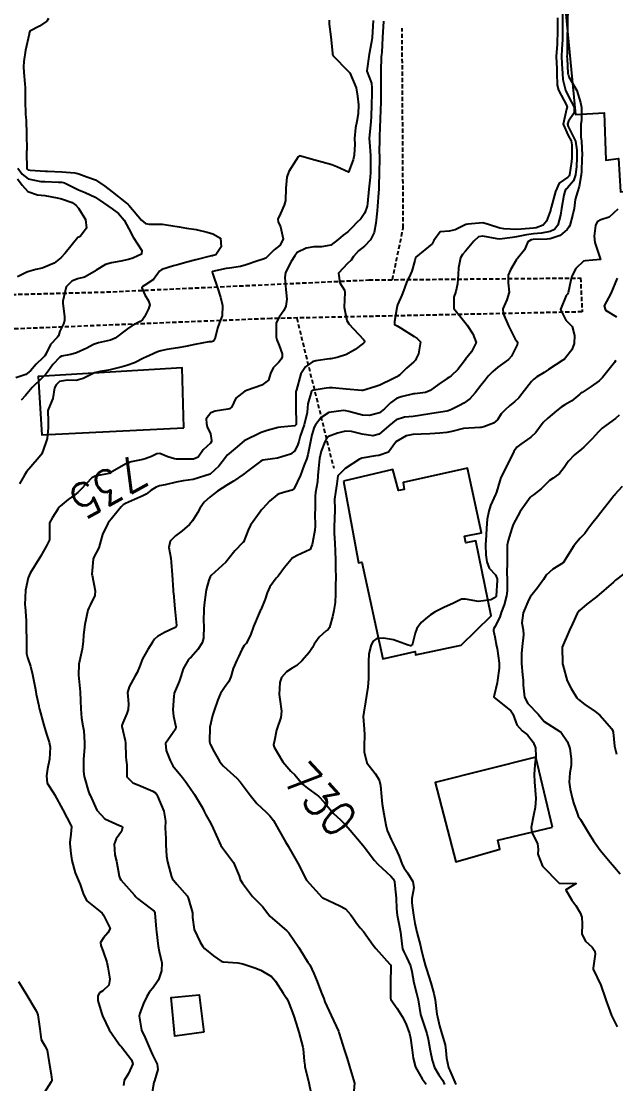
# Model space of a CAD drawing. Header units: metres. Extents: x 292545 to 299085, y 7450245 to 7463078.
# Drawn here: x 298578.1 to 298648.7, y 7450742.1 to 7450868.1 of the extents above; entities that cross this region are included whole.
import ezdxf
from ezdxf.enums import TextEntityAlignment as Align

# ---------------------------------------------------------------- set-up
doc = ezdxf.new("R2010")
doc.units = ezdxf.units.M
doc.linetypes.add('DASHED', pattern=[0.75, 0.5, -0.25])
for name, color, linetype in [('Cotas', 45, 'Continuous'), ('Curvas de Nivel 1m', 11, 'Continuous'), ('Curvas de Nivel 5m', 15, 'Continuous'), ('Edificações', 30, 'Continuous'), ('Vias Secundárias', 230, 'DASHED')]:
    doc.layers.add(name, color=color, linetype=linetype)
doc.styles.add('Style-STANDARD', font='STANDARD.shx')

msp = doc.modelspace()

# ---------------------------------------------------------------- linework, layer by layer
at = {"layer": 'Curvas de Nivel 1m', "flags": 128}
for points, elevation in [([(298642.36, 7450869.07), (298642.35, 7450867.91), (298642.34, 7450867.07), (298642.33, 7450865.91), (298642.28, 7450864.78), (298642.24, 7450863.91), (298642.27, 7450863.06), (298642.34, 7450861.91), (298642.39, 7450861.19), (298642.72, 7450859.91), (298643.08, 7450859.17), (298643.73, 7450857.89), (298643.73, 7450857.22), (298643.05, 7450856.23), (298642.93, 7450855.9), (298643.04, 7450855.61), (298643.89, 7450853.89), (298644.06, 7450852.83), (298644.05, 7450851.89), (298643.99, 7450850.88), (298643.88, 7450849.89), (298643.67, 7450849.18), (298642.95, 7450848.34), (298642.72, 7450848.13), (298642.61, 7450847.91), (298642.52, 7450847.49), (298642.25, 7450845.91), (298642.1, 7450845.1), (298641.79, 7450843.92), (298641.41, 7450843.41), (298640.89, 7450843.18), (298639.86, 7450842.97), (298638.89, 7450842.88), (298638.06, 7450842.78), (298636.88, 7450842.54), (298636.4, 7450842.46), (298634.88, 7450842.28), (298634.59, 7450842.29), (298632.88, 7450842.61), (298632.38, 7450842.52), (298631.83, 7450842.04), (298630.86, 7450840.82), (298630.48, 7450840.43), (298630.24, 7450840.06), (298630.03, 7450838.86), (298629.97, 7450838.06), (298629.9, 7450836.97), (298629.71, 7450836.06), (298629.46, 7450835.4), (298629.46, 7450834.06), (298630.76, 7450832.42), (298631.05, 7450832.05), (298631.72, 7450831.02), (298632.09, 7450830.03), (298631.57, 7450828.89), (298630.84, 7450828.05), (298630.79, 7450827.97), (298630.71, 7450827.85), (298629.95, 7450826.8), (298629.15, 7450826.07), (298628.87, 7450825.88), (298628.68, 7450825.75), (298627.68, 7450825.07), (298626.67, 7450824.31), (298626.1, 7450824.1), (298624.84, 7450823.94), (298624.66, 7450823.91), (298623.2, 7450823.59), (298622.65, 7450823.39), (298621.93, 7450822.86), (298621.24, 7450822.16), (298620.63, 7450821.69), (298619.45, 7450821.36), (298618.62, 7450821.39), (298616.99, 7450821.84), (298616.63, 7450821.93), (298616.37, 7450821.95), (298614.63, 7450821.71), (298613.73, 7450821.14), (298613.04, 7450820.26), (298612.89, 7450819.98), (298612.6, 7450819.07), (298612.44, 7450818.26), (298612.14, 7450816.69), (298612.01, 7450816.27), (298611.67, 7450815.39), (298611.29, 7450814.28), (298610.53, 7450812.72), (298610.3, 7450812.52), (298609.53, 7450812.3), (298608.75, 7450812.08), (298608.52, 7450811.96), (298607.61, 7450811.22), (298606.79, 7450810.33), (298606.66, 7450810.16), (298606.49, 7450809.93), (298605.35, 7450808.35), (298605.06, 7450807.76), (298604.5, 7450806.36), (298604.44, 7450806.29), (298603.5, 7450805.3), (298602.74, 7450804.38), (298602.6, 7450804.2), (298602.42, 7450803.99), (298600.68, 7450802.41), (298600.56, 7450802.25), (298600.39, 7450801.82), (298600.09, 7450800.7), (298600.03, 7450800.41), (298599.84, 7450798.93), (298599.82, 7450798.42), (298599.78, 7450796.97), (298599.79, 7450796.42), (298599.75, 7450794.97), (298599.59, 7450794.42), (298599.08, 7450793.63), (298598.29, 7450792.73), (298598.14, 7450792.58), (298598, 7450792.43), (298597.36, 7450791.34), (298597.06, 7450790.44), (298596.88, 7450789.81), (298596.3, 7450788.45), (298596.28, 7450788.4), (298596.23, 7450788.09), (298596.11, 7450786.45), (298596.2, 7450785.73), (298596.47, 7450784.45), (298596.44, 7450784.19), (298596.18, 7450783.78), (298595.26, 7450782.46), (298595.34, 7450781.65), (298595.8, 7450780.46), (298596.13, 7450779.85), (298597.26, 7450778.44), (298597.63, 7450777.96), (298598.1, 7450777.31), (298598.7, 7450776.42), (298599.63, 7450774.86), (298599.86, 7450774.41), (298600.06, 7450774.04), (298600.65, 7450773), (298600.93, 7450772.4), (298601.26, 7450771.62), (298601.84, 7450770.38), (298602.02, 7450770.12), (298603.33, 7450768.37), (298603.98, 7450766.79), (298604.12, 7450766.36), (298604.39, 7450765.93), (298605.59, 7450764.34), (298605.94, 7450763.99), (298606.77, 7450763.17), (298607.38, 7450762.32), (298607.63, 7450762.02), (298607.92, 7450761.77), (298609.67, 7450760.29), (298609.9, 7450760.03), (298611.07, 7450758.28), (298611.86, 7450756.99), (298612.15, 7450756.56), (298612.36, 7450756.26), (298612.86, 7450755.23), (298613.23, 7450754.25), (298613.4, 7450753.83), (298613.81, 7450752.82), (298614.02, 7450752.24), (298614.17, 7450751.87), (298614.9, 7450750.23), (298615.76, 7450748.36), (298615.82, 7450748.22), (298615.87, 7450748.1), (298616.47, 7450746.21), (298616.81, 7450745.12), (298617.1, 7450744.21), (298617.68, 7450742.2), (298617.52, 7450740.35)], 732), ([(298642.98, 7450869.68), (298642.94, 7450867.9), (298642.93, 7450867.66), (298642.92, 7450865.9), (298642.89, 7450864.15), (298642.88, 7450863.9), (298642.89, 7450863.66), (298643, 7450861.9), (298643.02, 7450861.81), (298643.11, 7450861.5), (298644.03, 7450859.89), (298644.48, 7450858.48), (298644.6, 7450857.88), (298644.61, 7450856.33), (298644.51, 7450855.89), (298644.52, 7450854.39), (298644.59, 7450853.88), (298644.67, 7450852.21), (298644.66, 7450851.88), (298644.59, 7450850.27), (298644.56, 7450849.88), (298644.32, 7450848.52), (298644.11, 7450847.89), (298643.86, 7450846.97), (298643.72, 7450845.89), (298643.58, 7450845.22), (298643.22, 7450843.9), (298643.11, 7450843.69), (298642.9, 7450843.41), (298642.09, 7450842.71), (298640.88, 7450842.3), (298640.54, 7450842.27), (298638.88, 7450842.22), (298638.64, 7450842.19), (298638.23, 7450841.96), (298637.84, 7450840.99), (298637, 7450839.97), (298636.93, 7450839.9), (298636.85, 7450839.78), (298636.17, 7450838.64), (298635.91, 7450837.98), (298635.9, 7450837.07), (298636.02, 7450835.99), (298635.73, 7450835.05), (298635.28, 7450834), (298635.33, 7450833.44), (298635.94, 7450831.99), (298636.74, 7450830.42), (298636.92, 7450830.16), (298637.02, 7450829.98), (298636.96, 7450829.74), (298636.72, 7450829.27), (298636.3, 7450828.4), (298635.94, 7450827.99), (298635.22, 7450827.47), (298634.69, 7450827.09), (298634.1, 7450826.59), (298633.55, 7450826.01), (298633.16, 7450825.54), (298632.67, 7450824.9), (298632, 7450824.03), (298631.36, 7450823.33), (298630.64, 7450822.83), (298630.15, 7450822.55), (298629.18, 7450822.06), (298628.79, 7450821.91), (298628.63, 7450821.87), (298628.39, 7450821.83), (298626.63, 7450821.54), (298625.4, 7450821.34), (298624.62, 7450821.26), (298623.59, 7450821.16), (298622.62, 7450820.84), (298621.75, 7450820.15), (298620.6, 7450819.15), (298619.85, 7450818.93), (298618.6, 7450819.15), (298617.33, 7450819.48), (298616.61, 7450819.52), (298615.66, 7450819.28), (298614.6, 7450818.85), (298614.3, 7450818.54), (298614.15, 7450818.24), (298613.71, 7450817.12), (298613.52, 7450816.25), (298613.39, 7450815.09), (298613.34, 7450814.25), (298613.27, 7450813.51), (298613.04, 7450812.25), (298613, 7450811.78), (298613, 7450810.25), (298612.99, 7450809.75), (298613, 7450808.25), (298612.97, 7450807.75), (298612.68, 7450806.26), (298612.64, 7450806.06), (298612.43, 7450805.46), (298610.89, 7450804.75), (298610.43, 7450804.54), (298610.29, 7450804.43), (298610.15, 7450804.29), (298609.37, 7450803.34), (298608.61, 7450802.31), (298608.52, 7450802.19), (298608.4, 7450802.06), (298607.64, 7450801.06), (298607.31, 7450800.32), (298607.1, 7450799.59), (298606.57, 7450798.33), (298606.49, 7450798.19), (298606.35, 7450797.94), (298605.68, 7450796.34), (298605.35, 7450795.32), (298604.82, 7450794.35), (298604.58, 7450794.08), (298604.3, 7450793.64), (298603.9, 7450792.75), (298603.73, 7450792.37), (298603.29, 7450791.35), (298602.99, 7450790.37), (298602.78, 7450789.84), (298602.24, 7450789.11), (298601.77, 7450788.39), (298601.48, 7450787.65), (298601.04, 7450786.4), (298600.82, 7450785.78), (298600.5, 7450784.41), (298600.47, 7450782.71), (298600.56, 7450782.4), (298601.04, 7450781.51), (298601.66, 7450780.39), (298601.85, 7450780.11), (298602.13, 7450779.8), (298603.71, 7450778.36), (298604.11, 7450777.93), (298605.29, 7450776.35), (298606.08, 7450775.38), (298607.21, 7450774.32), (298607.65, 7450773.91), (298608.05, 7450773.36), (298608.67, 7450772.3), (298609.51, 7450770.82), (298609.81, 7450770.29), (298610.02, 7450769.94), (298610.95, 7450768.28), (298611.97, 7450766.27), (298613.85, 7450764.24), (298613.9, 7450764.2), (298613.94, 7450764.17), (298615.26, 7450763.55), (298615.93, 7450763.24), (298616.6, 7450762.88), (298617.21, 7450762.2), (298617.5, 7450761.77), (298617.91, 7450761.17), (298618.34, 7450760.62), (298618.74, 7450760.18), (298619.88, 7450758.59), (298620.19, 7450758.17), (298621.85, 7450756.34), (298621.94, 7450756.23), (298621.97, 7450756.15), (298621.99, 7450756), (298621.93, 7450754.15), (298621.94, 7450752.28), (298621.97, 7450752.15), (298622.73, 7450751.07), (298623.32, 7450750.13), (298623.77, 7450749.27), (298624.2, 7450748.12), (298624.33, 7450747.53), (298624.53, 7450746.11), (298624.65, 7450745.18), (298624.92, 7450744.11), (298625.69, 7450742.74), (298626.17, 7450742.1)], 731), ([(298614.68, 7450868.24), (298614.69, 7450867.75), (298614.85, 7450866.23), (298615.05, 7450864.32), (298615.05, 7450864.23), (298615.06, 7450864.16), (298615.13, 7450864), (298616.89, 7450862.21), (298617.01, 7450862.11), (298617.11, 7450861.98), (298617.86, 7450860.2), (298618.05, 7450859.23), (298618.14, 7450858.2), (298618.12, 7450857.13), (298617.96, 7450856.2), (298617.8, 7450855.44), (298617.68, 7450854.2), (298617.7, 7450853.51), (298617.65, 7450852.2), (298617.53, 7450851.66), (298616.97, 7450850.21), (298615.59, 7450850.85), (298614.98, 7450851.08), (298613.84, 7450851.39), (298612.99, 7450851.61), (298611.14, 7450852.13), (298610.99, 7450852.04), (298609.88, 7450850.3), (298609.65, 7450849.62), (298609.55, 7450848.3), (298609.48, 7450846.86), (298609.35, 7450846.3), (298608.91, 7450845.31), (298608.59, 7450844.63), (298608.62, 7450844.31), (298608.89, 7450843.72), (298609.21, 7450842.3), (298608.87, 7450841.55), (298608.16, 7450841.01), (298607.49, 7450840.32), (298607.16, 7450840.02), (298606.85, 7450839.9), (298606.2, 7450839.69), (298604.84, 7450839.21), (298604.17, 7450839.04), (298602.84, 7450838.83), (298602.45, 7450838.77), (298600.83, 7450838.42), (298600.8, 7450838.4), (298600.83, 7450838.22), (298601.48, 7450836.39), (298601.8, 7450835.38), (298602.03, 7450834.39), (298601.99, 7450833.16), (298601.68, 7450832.39), (298601.42, 7450831.72), (298601.12, 7450830.4), (298600.95, 7450830.18), (298600.73, 7450830.11), (298600.41, 7450830.09), (298598.73, 7450829.78), (298597.64, 7450829.52), (298596.72, 7450829.37), (298595.42, 7450829.17), (298594.72, 7450829.02), (298594.31, 7450828.89), (298593.36, 7450828.49), (298592.91, 7450828.29), (298592.71, 7450828.19), (298591.59, 7450827.62), (298590.69, 7450827.27), (298590.11, 7450827.11), (298588.69, 7450826.79), (298588.48, 7450826.75), (298587.52, 7450826.56), (298586.85, 7450826.4), (298586.68, 7450826.34), (298585.5, 7450825.76), (298584.67, 7450825.52), (298583.62, 7450825.56), (298582.67, 7450825.38), (298582.28, 7450825.01), (298582.09, 7450824.63), (298581.89, 7450823.38), (298581.59, 7450822.63), (298581.32, 7450821.94), (298581.33, 7450820.63), (298581.34, 7450819.9), (298581.21, 7450818.63), (298581.08, 7450818.14), (298580.57, 7450816.83), (298580.52, 7450816.69), (298580.49, 7450816.64), (298580.04, 7450816.13), (298578.78, 7450814.67), (298578.54, 7450814.29), (298577.94, 7450813.27)], 736), ([(298581.4, 7450868.42), (298581.18, 7450868.09), (298580.31, 7450867.51), (298579.17, 7450866.92), (298579.08, 7450866.66), (298579.07, 7450866.57), (298578.66, 7450864.67), (298578.46, 7450863.33), (298578.43, 7450862.67), (298578.46, 7450862.03), (298578.58, 7450860.67), (298578.61, 7450860.19), (298578.62, 7450858.67), (298578.64, 7450857.07), (298578.7, 7450856.67), (298578.74, 7450856.36), (298578.78, 7450854.66), (298578.8, 7450852.86), (298578.79, 7450852.66), (298578.76, 7450852.44), (298578.83, 7450850.66), (298578.88, 7450850.57), (298578.97, 7450850.49), (298579.19, 7450850.44), (298580.97, 7450850.34), (298581.28, 7450850.33), (298582.97, 7450850.25), (298584.5, 7450850.13), (298584.97, 7450850), (298585.91, 7450849.64), (298586.96, 7450849.29), (298588.08, 7450848.56), (298588.94, 7450847.86), (298590.62, 7450846.52), (298590.8, 7450846.4), (298590.92, 7450846.29), (298592.41, 7450844.5), (298592.9, 7450844.1), (298593.34, 7450844.05), (298594.9, 7450844.02), (298595.39, 7450843.97), (298596.89, 7450843.72), (298597.76, 7450843.58), (298598.89, 7450843.41), (298600.19, 7450843.11), (298600.88, 7450842.9), (298601.79, 7450842.39), (298601.88, 7450841.37), (298601.24, 7450840.4), (298600.93, 7450840.32), (298600.85, 7450840.3), (298600.72, 7450840.27), (298598.85, 7450839.81), (298597.77, 7450839.52), (298596.84, 7450839.26), (298596.2, 7450839.09), (298594.83, 7450838.67), (298594.56, 7450838.47), (298593.82, 7450837.48), (298592.81, 7450836.8), (298592.61, 7450836.7), (298592.47, 7450836.5), (298592.79, 7450835.68), (298593.25, 7450834.95), (298593.39, 7450834.49), (298593.26, 7450834.01), (298592.76, 7450833.07), (298592.55, 7450832.71), (298592.26, 7450832.5), (298591.27, 7450832), (298590.74, 7450831.64), (298589.3, 7450830.54), (298588.73, 7450830.3), (298587.31, 7450829.98), (298586.73, 7450829.78), (298585.93, 7450829.36), (298584.71, 7450828.8), (298584.04, 7450828.6), (298582.92, 7450828.4), (298582.71, 7450828.28), (298581.91, 7450827.41), (298581.35, 7450826.63), (298581.06, 7450826.25), (298580.68, 7450825.88), (298579.43, 7450824.66), (298578.65, 7450823.74), (298578.15, 7450823.18)], 737), ([(298621.12, 7450868.1), (298621, 7450866.16), (298620.9, 7450864.4), (298620.87, 7450864.16), (298620.83, 7450863.87), (298620.81, 7450862.16), (298620.82, 7450861.87), (298620.82, 7450860.16), (298620.8, 7450858.43), (298620.79, 7450858.16), (298620.78, 7450857.89), (298620.71, 7450856.16), (298620.69, 7450855.82), (298620.63, 7450854.17), (298620.62, 7450852.54), (298620.64, 7450852.17), (298620.64, 7450851.82), (298620.6, 7450850.17), (298620.57, 7450848.54), (298620.55, 7450848.17), (298620.51, 7450847.74), (298620.41, 7450846.17), (298620.36, 7450845.61), (298620.21, 7450844.17), (298620.01, 7450843.05), (298619.58, 7450842.18), (298618.87, 7450841.45), (298618.16, 7450840.89), (298617.57, 7450840.2), (298617.28, 7450839.77), (298616.84, 7450839.39), (298615.76, 7450838.23), (298615.94, 7450837.1), (298616.48, 7450836.21), (298616.52, 7450835.94), (298616.44, 7450834.22), (298616.76, 7450832.63), (298617.02, 7450832.21), (298618.73, 7450830.36), (298618.88, 7450830.19), (298618.86, 7450830.06), (298618.73, 7450829.93), (298617.75, 7450829.17), (298616.72, 7450828.59), (298615.61, 7450828.23), (298614.86, 7450828.09), (298614.71, 7450828.07), (298613.11, 7450827.85), (298612.7, 7450827.72), (298611.86, 7450827.11), (298611.32, 7450826.28), (298610.8, 7450824.42), (298610.75, 7450824.29), (298610.72, 7450824.23), (298610.71, 7450822.29), (298610.76, 7450820.44), (298610.74, 7450820.29), (298610.61, 7450820.12), (298608.92, 7450819.99), (298608.61, 7450819.95), (298607.33, 7450819.6), (298606.6, 7450819.35), (298604.59, 7450818.36), (298603.51, 7450817.44), (298602.57, 7450816.64), (298602.44, 7450816.5), (298602.36, 7450816.38), (298601.58, 7450815.36), (298600.54, 7450814.4), (298598.54, 7450813.79), (298597.37, 7450813.61), (298596.53, 7450813.46), (298595.2, 7450813.14), (298594.53, 7450813.01), (298594.14, 7450812.87), (298593.56, 7450812.49), (298592.97, 7450812.05), (298592.51, 7450811.8), (298591.59, 7450811.42), (298590.5, 7450810.93), (298590.25, 7450810.77), (298589.99, 7450810.53), (298588.47, 7450808.64), (298588.44, 7450808.59), (298588.41, 7450808.55), (298587.77, 7450807.25), (298587.59, 7450806.56), (298587.34, 7450805.66), (298586.75, 7450804.57), (298586.67, 7450804.32), (298586.53, 7450802.57), (298586.55, 7450802.42), (298586.93, 7450800.56), (298586.89, 7450800.04), (298586.36, 7450798.94), (298586.15, 7450798.57), (298586.05, 7450798.28), (298585.68, 7450796.58), (298585.54, 7450795.35), (298585.51, 7450794.58), (298585.38, 7450793.67), (298585.13, 7450792.59), (298584.99, 7450791.87), (298584.92, 7450790.59), (298585.06, 7450789.41), (298585.15, 7450788.59), (298585.17, 7450787.53), (298585.21, 7450786.58), (298585.3, 7450785.48), (298585.46, 7450784.58), (298585.58, 7450783.98), (298585.66, 7450782.58), (298585.64, 7450782.06), (298585.54, 7450780.58), (298585.55, 7450779.15), (298585.62, 7450778.58), (298585.72, 7450778.19), (298586.1, 7450776.89), (298586.21, 7450776.57), (298586.31, 7450776.35), (298587.13, 7450774.56), (298588.05, 7450773.53), (298589.81, 7450772.77), (298590.04, 7450772.68), (298590.13, 7450772.62), (298590.15, 7450772.53), (298590.04, 7450772.06), (298589.41, 7450771.16), (298589.15, 7450770.54), (298589.25, 7450769.29), (298589.45, 7450768.54), (298589.77, 7450766.74), (298589.83, 7450766.53), (298589.97, 7450766.3), (298591.59, 7450764.51), (298591.75, 7450764.31), (298591.94, 7450764.1), (298593.45, 7450762.96), (298593.92, 7450762.6), (298594, 7450762.48), (298594.01, 7450762.39), (298594.16, 7450760.48), (298594.2, 7450760.17), (298594.38, 7450758.47), (298594.52, 7450757.82), (298594.84, 7450756.47), (298594.79, 7450755.52), (298594.42, 7450754.47), (298594.21, 7450754.09), (298593.82, 7450753.58), (298593.34, 7450752.96), (298593.05, 7450752.49), (298592.65, 7450751.64), (298592.2, 7450750.5), (298592.14, 7450750.14), (298592.41, 7450748.49), (298592.84, 7450747.59), (298593.33, 7450746.49), (298593.44, 7450746.2), (298593.72, 7450745.57), (298594.26, 7450744.47), (298594.33, 7450743.85), (298593.94, 7450742.48), (298593.88, 7450742.28), (298593.67, 7450741.16)], 734), ([(298641.76, 7450868.49), (298641.76, 7450867.92), (298641.74, 7450866.49), (298641.73, 7450865.92), (298641.7, 7450865.38), (298641.6, 7450863.92), (298641.66, 7450862.46), (298641.69, 7450861.92), (298641.71, 7450860.53), (298641.87, 7450859.92), (298642.81, 7450858.16), (298642.91, 7450857.9), (298642.83, 7450857.67), (298642.41, 7450855.91), (298643.02, 7450854.53), (298643.37, 7450853.9), (298643.44, 7450853.46), (298643.45, 7450851.9), (298643.42, 7450851.46), (298643.17, 7450849.9), (298643.12, 7450849.75), (298642.97, 7450849.6), (298641.96, 7450848.91), (298641.5, 7450847.92), (298641, 7450846.01), (298640.98, 7450845.93), (298640.92, 7450845.67), (298640.44, 7450844.41), (298640.05, 7450843.94), (298639.24, 7450843.6), (298638.9, 7450843.55), (298637.43, 7450843.43), (298636.89, 7450843.41), (298635.39, 7450843.49), (298634.9, 7450843.57), (298633.57, 7450844.01), (298632.9, 7450844.21), (298631.11, 7450844.05), (298630.94, 7450844.01), (298630.9, 7450844), (298629.6, 7450843.36), (298628.89, 7450843.22), (298627.85, 7450843.12), (298627.08, 7450842.09), (298627.02, 7450841.94), (298626.87, 7450841.71), (298624.97, 7450840.12), (298624.93, 7450840.04), (298624.85, 7450839.75), (298624.48, 7450838.47), (298624.33, 7450838.12), (298623.83, 7450837.11), (298623.49, 7450836.13), (298623.3, 7450835.64), (298622.79, 7450834.48), (298622.7, 7450834.14), (298622.42, 7450832.49), (298622.42, 7450832.15), (298622.64, 7450832.03), (298622.75, 7450831.99), (298623.13, 7450831.76), (298624.74, 7450830.72), (298625.12, 7450830.5), (298625.49, 7450830.11), (298625.26, 7450828.66), (298625.01, 7450828.12), (298624.9, 7450827.93), (298624.71, 7450827.73), (298623.86, 7450826.97), (298623.02, 7450826.14), (298622.81, 7450826.01), (298622.68, 7450825.95), (298622.22, 7450825.69), (298620.67, 7450824.95), (298620.1, 7450824.74), (298618.66, 7450824.32), (298618.55, 7450824.31), (298616.67, 7450824.5), (298615.05, 7450824.62), (298614.67, 7450824.62), (298614.32, 7450824.59), (298612.66, 7450824.34), (298612.59, 7450824.26), (298612.16, 7450822.75), (298612.11, 7450822.27), (298612.07, 7450821.71), (298611.71, 7450820.27), (298611.24, 7450818.92), (298611.06, 7450818.28), (298610.96, 7450817.91), (298610.58, 7450817.18), (298610.07, 7450816.79), (298608.56, 7450816.31), (298606.82, 7450816.07), (298606.56, 7450815.96), (298604.82, 7450814.63), (298604.54, 7450814.4), (298604.52, 7450814.38), (298604.49, 7450814.36), (298603.34, 7450813.57), (298602.53, 7450813.12), (298601.43, 7450812.4), (298600.93, 7450811.99), (298600.51, 7450811.67), (298599.83, 7450811.09), (298599.36, 7450810.42), (298599.07, 7450809.84), (298598.48, 7450808.89), (298598.28, 7450808.63), (298598.09, 7450808.43), (298597.23, 7450807.67), (298596.45, 7450807.11), (298595.83, 7450806.46), (298595.67, 7450805.7), (298595.88, 7450804.46), (298595.95, 7450803.99), (298596.04, 7450802.46), (298596.17, 7450800.66), (298596.18, 7450800.45), (298596.2, 7450800.28), (298596.35, 7450798.45), (298596.55, 7450796.45), (298596.49, 7450796.29), (298596.33, 7450796.17), (298595.15, 7450795.64), (298594.31, 7450795.18), (298593.94, 7450794.85), (298593.7, 7450794.49), (298593.18, 7450793.61), (298592.53, 7450792.5), (298592.45, 7450792.33), (298592.27, 7450791.75), (298591.88, 7450790.88), (298591.67, 7450790.51), (298590.93, 7450789.21), (298590.76, 7450788.52), (298590.88, 7450787.18), (298590.83, 7450786.52), (298590.68, 7450786.05), (298590.19, 7450784.91), (298590.08, 7450784.63), (298590.07, 7450784.53), (298590.18, 7450784), (298590.47, 7450782.83), (298590.51, 7450782.52), (298590.54, 7450780.91), (298590.6, 7450780.52), (298590.69, 7450779.96), (298590.69, 7450778.52), (298591.4, 7450777.81), (298592.1, 7450777.53), (298593.74, 7450776.84), (298594.09, 7450776.63), (298594.2, 7450776.48), (298594.32, 7450776.24), (298595.07, 7450774.47), (298595.24, 7450773.28), (298595.23, 7450772.47), (298595.28, 7450771.22), (298595.28, 7450770.47), (298595.36, 7450769.11), (298595.48, 7450768.47), (298595.98, 7450766.69), (298596.03, 7450766.51), (298596.06, 7450766.46), (298596.61, 7450765.8), (298597.83, 7450764.43), (298597.87, 7450764.36), (298597.94, 7450764.19), (298598.45, 7450762.42), (298598.47, 7450761.87), (298598.67, 7450760.42), (298599.36, 7450758.94), (298599.67, 7450758.41), (298599.87, 7450758.16), (298600.94, 7450757.32), (298601.86, 7450756.67), (298602.08, 7450756.61), (298603.85, 7450756.46), (298604.45, 7450756.35), (298605.85, 7450755.9), (298606.56, 7450755.61), (298607.83, 7450754.86), (298608.31, 7450754.31), (298609.23, 7450752.88), (298609.61, 7450752.29), (298609.8, 7450751.92), (298610.45, 7450750.28), (298610.77, 7450749.27), (298611.06, 7450748.28), (298611.54, 7450746.47), (298611.58, 7450746.27), (298611.72, 7450744.84), (298611.78, 7450744.33), (298611.79, 7450744.27), (298611.8, 7450744.18), (298612.25, 7450742.26), (298612.51, 7450741.09)], 733), ([(298577.75, 7450850.68), (298578.27, 7450849.98), (298578.96, 7450849.42), (298580.49, 7450849.11), (298580.96, 7450849.1), (298582.55, 7450849.03), (298582.96, 7450849.02), (298583.29, 7450848.95), (298584, 7450848.6), (298584.95, 7450848.12), (298585.73, 7450847.79), (298586.93, 7450847.23), (298587.9, 7450846.56), (298588.92, 7450845.86), (298589.69, 7450845.32), (298590.35, 7450844.53), (298590.89, 7450843.48), (298591.44, 7450842.51), (298592.44, 7450840.92), (298592.41, 7450840.5), (298591.37, 7450839.99), (298590.85, 7450839.85), (298589.98, 7450839.67), (298588.84, 7450839.47), (298588.16, 7450839.24), (298587.04, 7450838.57), (298586.92, 7450838.48), (298586.83, 7450838.42), (298585.64, 7450837.76), (298584.82, 7450837.55), (298584.13, 7450837.29), (298583.46, 7450836.61), (298583.08, 7450834.91), (298583.09, 7450834.62), (298583.26, 7450833.11), (298583.27, 7450832.61), (298583.15, 7450832.22), (298582.74, 7450831.36), (298582.55, 7450830.8), (298582.4, 7450830.62), (298581.6, 7450829.76), (298581.05, 7450828.64), (298580.93, 7450828.42), (298580.71, 7450828.18), (298579.91, 7450827.43), (298579.26, 7450826.66), (298578.68, 7450826.21), (298577.52, 7450825.84)], 738), ([(298577.71, 7450849.42), (298578.27, 7450848.67), (298578.94, 7450847.9), (298580.09, 7450847.5), (298580.93, 7450847.42), (298582.41, 7450847.15), (298582.93, 7450847.03), (298584.17, 7450846.6), (298584.62, 7450846.3), (298584.92, 7450845.93), (298585.76, 7450844.58), (298585.89, 7450843.57), (298585.15, 7450842.59), (298584.96, 7450842.51), (298584.87, 7450842.44), (298583.36, 7450840.61), (298582.85, 7450840.04), (298582.04, 7450839.43), (298580.84, 7450838.89), (298580.64, 7450838.83), (298579.87, 7450838.65), (298579.05, 7450838.44), (298578.83, 7450838.36), (298577.7, 7450837.8)], 739), ([(298648.82, 7450837.64), (298648.09, 7450835.84), (298647.28, 7450834.34), (298647.46, 7450833.85), (298648.77, 7450833.05)], 729), ([(298648.67, 7450827.86), (298648.64, 7450827.83), (298648.5, 7450827.64), (298647.1, 7450825.85), (298646.68, 7450825.45), (298645.74, 7450824.8), (298644.67, 7450824.09), (298644.54, 7450824.01), (298644.4, 7450823.88), (298643.45, 7450823.1), (298642.64, 7450822.63), (298642.19, 7450822.35), (298641.64, 7450821.91), (298640.62, 7450821.06), (298640.05, 7450820.51), (298639.62, 7450819.94), (298639.19, 7450819.36), (298638.6, 7450818.79), (298637.4, 7450817.97), (298636.95, 7450817.61), (298636.58, 7450817.1), (298636.21, 7450816.34), (298636.04, 7450815.99), (298635.56, 7450814.98), (298635.05, 7450813.99), (298634.9, 7450813.63), (298634.52, 7450812.28), (298634.45, 7450812.07), (298634.4, 7450812), (298633.8, 7450810.71), (298633.62, 7450810.01), (298633.42, 7450809.08), (298633.32, 7450808.01), (298633.28, 7450807.19), (298633.2, 7450806.01), (298633.25, 7450804.83), (298633.37, 7450804.02), (298633.65, 7450803.25), (298634.41, 7450802.46), (298634.58, 7450802), (298634.59, 7450801.8), (298634.49, 7450800), (298634.47, 7450799.9), (298634.37, 7450799.78), (298633.86, 7450799.5), (298632.37, 7450799.33), (298630.83, 7450799.58), (298630.37, 7450799.6), (298629.36, 7450799.06), (298628.36, 7450798.62), (298627.24, 7450798.09), (298626.7, 7450797.75), (298626.34, 7450797.47), (298625.6, 7450796.84), (298625.07, 7450796.11), (298624.89, 7450795.54), (298624.52, 7450794.12), (298624.37, 7450794.05), (298624.3, 7450794.05), (298624.04, 7450794.12), (298622.31, 7450794.75), (298621.12, 7450794.97), (298620.31, 7450794.91), (298619.9, 7450794.59), (298619.66, 7450794.18), (298619.36, 7450793.12), (298619.32, 7450792.18), (298619.34, 7450791.11), (298619.35, 7450790.18), (298619.25, 7450789.17), (298619.09, 7450788.18), (298618.99, 7450787.42), (298618.77, 7450786.18), (298618.71, 7450785.68), (298618.81, 7450784.18), (298618.86, 7450783.5), (298618.83, 7450782.18), (298618.82, 7450781.51), (298619.15, 7450780.18), (298620.12, 7450778.93), (298620.61, 7450778.17), (298620.78, 7450777.49), (298620.87, 7450776.16), (298620.97, 7450775.27), (298621.15, 7450774.16), (298621.38, 7450772.83), (298621.55, 7450772.15), (298622.03, 7450771.09), (298622.51, 7450770.14), (298622.97, 7450769.11), (298623.32, 7450768.13), (298623.56, 7450767.69), (298623.98, 7450767.14), (298624.59, 7450766.11), (298624.71, 7450765.37), (298624.48, 7450764.11), (298624.47, 7450763.59), (298624.68, 7450762.11), (298624.84, 7450761.18), (298625.08, 7450760.11), (298625.51, 7450758.48), (298625.59, 7450758.1), (298625.86, 7450756.97), (298626.09, 7450756.1), (298626.2, 7450755.74), (298626.72, 7450754.09), (298627.07, 7450752.83), (298627.23, 7450752.09), (298627.46, 7450750.41), (298627.51, 7450750.08), (298627.77, 7450749.02), (298628.04, 7450748.08), (298628.43, 7450746.76), (298628.53, 7450746.07), (298628.59, 7450745.19), (298628.84, 7450744.06), (298629.09, 7450743.45), (298629.68, 7450742.05)], 729), ([(298649.08, 7450821.38), (298648.62, 7450821.01), (298647.07, 7450819.85), (298646.61, 7450819.43), (298645.86, 7450818.61), (298645.14, 7450817.87), (298644.86, 7450817.6), (298644.59, 7450817.36), (298643.78, 7450816.68), (298643.04, 7450815.9), (298642.56, 7450815.19), (298642, 7450814.47), (298641.25, 7450813.92), (298640.82, 7450813.64), (298640.53, 7450813.38), (298639.81, 7450812.65), (298638.9, 7450811.95), (298638.67, 7450811.79), (298638.51, 7450811.63), (298637.32, 7450809.97), (298636.48, 7450808.45), (298636.36, 7450808.1), (298636.32, 7450807.98), (298635.89, 7450806.55), (298635.8, 7450805.99), (298635.78, 7450804.63), (298635.78, 7450803.99), (298635.75, 7450802.65), (298635.77, 7450801.99), (298635.78, 7450800.58), (298635.72, 7450799.99), (298635.42, 7450798.93), (298635.09, 7450797.99), (298634.9, 7450797.44), (298634.33, 7450796.32), (298634.2, 7450796.13), (298634.16, 7450796), (298634.16, 7450795.84), (298634.31, 7450795.11), (298634.53, 7450794), (298634.58, 7450793.72), (298634.84, 7450791.99), (298634.85, 7450791.42), (298634.64, 7450790), (298634.59, 7450789.66), (298634.23, 7450788.15), (298634.21, 7450788), (298634.23, 7450787.95), (298634.42, 7450787.81), (298636.21, 7450786.36), (298636.45, 7450785.98), (298636.93, 7450784.71), (298637.58, 7450783.97), (298638.18, 7450783.49), (298638.87, 7450782.65), (298639.13, 7450781.95), (298639.17, 7450780.92), (298639.05, 7450779.95), (298638.98, 7450778.8), (298639.02, 7450777.95), (298639.1, 7450776.94), (298639.17, 7450775.94), (298639.12, 7450774.9), (298638.91, 7450773.95), (298638.64, 7450772.54), (298638.72, 7450771.95), (298639.37, 7450770.59), (298639.46, 7450769.94), (298639.42, 7450769.35), (298639.99, 7450767.93), (298641.97, 7450765.91), (298643.97, 7450765.89), (298642.73, 7450765.13), (298643.47, 7450763.89), (298643.94, 7450763.28), (298644.45, 7450762.41), (298644.64, 7450761.88), (298644.68, 7450761.11), (298644.63, 7450759.88), (298645.07, 7450759.06), (298645.88, 7450758.34), (298646.18, 7450757.86), (298646.22, 7450757.51), (298645.97, 7450755.86), (298646, 7450755.71), (298646.88, 7450753.85), (298647.45, 7450752.2), (298647.57, 7450751.84), (298647.8, 7450751.21), (298648.17, 7450750.22), (298648.34, 7450749.83), (298648.85, 7450748.91)], 728), ([(298649.42, 7450812.93), (298648.51, 7450811.94), (298648.47, 7450811.88), (298648.43, 7450811.83), (298648.19, 7450811.51), (298646.91, 7450809.85), (298646.49, 7450809.34), (298645.83, 7450808.52), (298645.37, 7450807.87), (298644.98, 7450807.36), (298644.46, 7450806.8), (298644.01, 7450806.32), (298643.69, 7450805.89), (298642.42, 7450803.91), (298641.2, 7450803.13), (298640.4, 7450802.42), (298640.2, 7450802.12), (298640.09, 7450801.93), (298639.37, 7450800.95), (298638.6, 7450799.95), (298638.51, 7450799.81), (298638.37, 7450799.53), (298637.67, 7450797.96), (298637.53, 7450796.77), (298637.67, 7450795.96), (298637.71, 7450795.35), (298637.56, 7450793.96), (298637.48, 7450793.15), (298637.47, 7450791.96), (298637.6, 7450790.62), (298637.69, 7450789.96), (298637.7, 7450789.41), (298637.85, 7450787.96), (298638.22, 7450787.23), (298639.46, 7450785.94), (298639.8, 7450785.54), (298640.19, 7450785.09), (298642.03, 7450783.91), (298642.18, 7450783.79), (298642.93, 7450782.66), (298643.2, 7450781.89), (298643.38, 7450780.65), (298643.38, 7450779.89), (298643.22, 7450778.99), (298643.12, 7450777.89), (298643.26, 7450777.05), (298643.52, 7450775.89), (298643.64, 7450775.44), (298644.07, 7450774.22), (298644.22, 7450773.88), (298644.47, 7450773.46), (298645.45, 7450771.87), (298646.03, 7450770.95), (298646.82, 7450769.85), (298648, 7450768.4), (298648.26, 7450768.1), (298648.52, 7450767.83), (298649.19, 7450767.03)], 727), ([(298649.61, 7450802.61), (298648.62, 7450801.83), (298648.39, 7450801.62), (298646.37, 7450799.86), (298645.25, 7450798.99), (298644.36, 7450798.26), (298644.1, 7450797.88), (298643.55, 7450796.68), (298643.16, 7450795.9), (298642.3, 7450793.91), (298642.35, 7450791.98), (298642.36, 7450791.91), (298642.37, 7450791.82), (298642.91, 7450789.9), (298643.36, 7450789.01), (298644.06, 7450787.88), (298644.23, 7450787.68), (298644.98, 7450787.11), (298646.21, 7450786.28), (298646.78, 7450785.85), (298648.19, 7450784.22), (298648.31, 7450783.96), (298648.34, 7450783.84), (298648.5, 7450782.17), (298648.58, 7450781.83), (298648.76, 7450781.22)], 726), ([(298577.83, 7450754.28), (298578.8, 7450752.66), (298579.79, 7450751), (298579.91, 7450750.78), (298579.98, 7450750.65), (298580.1, 7450750.33), (298580.37, 7450748.64), (298580.51, 7450747.41), (298580.95, 7450746.63), (298581.24, 7450746.14), (298581.46, 7450744.62), (298581.69, 7450743.24), (298581.78, 7450742.62), (298581.78, 7450742.52), (298581.68, 7450742.37), (298580.59, 7450740.64)], 736)]:
    msp.add_lwpolyline(points, dxfattribs=dict(at, elevation=elevation))
at = {"layer": 'Curvas de Nivel 5m', "flags": 128}
for points, elevation in [([(298619.89, 7450868.18), (298619.81, 7450866.82), (298619.77, 7450866.18), (298619.7, 7450865.64), (298619.4, 7450864.19), (298619.15, 7450862.22), (298619.15, 7450862.19), (298619.69, 7450860.77), (298619.75, 7450860.18), (298619.74, 7450859.52), (298619.71, 7450858.18), (298619.66, 7450856.79), (298619.62, 7450856.18), (298619.45, 7450854.61), (298619.42, 7450854.18), (298619.44, 7450853.76), (298619.57, 7450852.18), (298619.58, 7450850.78), (298619.57, 7450850.18), (298619.53, 7450849.61), (298619.38, 7450848.18), (298619.21, 7450846.47), (298619.16, 7450846.19), (298618.91, 7450845.39), (298618.41, 7450844.69), (298617.91, 7450844.2), (298617.43, 7450843.67), (298616.89, 7450843.14), (298616.35, 7450842.75), (298615.74, 7450842.23), (298614.87, 7450841.55), (298613.77, 7450841.35), (298612.86, 7450841.34), (298611.93, 7450841.2), (298610.86, 7450840.68), (298610.58, 7450840.28), (298610.18, 7450839.63), (298609.48, 7450838.3), (298609.41, 7450837.72), (298609.55, 7450836.3), (298609.64, 7450835.15), (298609.53, 7450834.3), (298609.29, 7450833.79), (298608.76, 7450833.01), (298608.49, 7450832.58), (298608.4, 7450832.31), (298608.39, 7450830.66), (298608.47, 7450830.31), (298608.73, 7450829.67), (298609.08, 7450828.67), (298609.09, 7450828.3), (298608.98, 7450828.04), (298608.7, 7450827.67), (298608.02, 7450826.99), (298607.7, 7450826.32), (298607.47, 7450825.53), (298606.67, 7450824.96), (298604.98, 7450824.36), (298604.66, 7450824.23), (298603.6, 7450823.42), (298603.11, 7450822.38), (298602.85, 7450822.16), (298602.64, 7450822.12), (298601.14, 7450821.89), (298600.63, 7450821.66), (298600.08, 7450820.95), (298600.11, 7450820.41), (298600.22, 7450820.02), (298600.6, 7450819.17), (298600.73, 7450818.4), (298600.71, 7450818.28), (298600.59, 7450818.08), (298599.71, 7450817.27), (298599.15, 7450816.42), (298598.56, 7450816.2), (298596.83, 7450816.18), (298596.56, 7450816.19), (298596.32, 7450816.22), (298595.53, 7450816.47), (298594.57, 7450816.84), (298594.24, 7450816.81), (298593.59, 7450816.49), (298592.83, 7450816.23), (298592.56, 7450816.16), (298591.2, 7450815.87), (298590.55, 7450815.62), (298588.68, 7450814.55), (298588.54, 7450814.5), (298586.93, 7450814.18), (298586.54, 7450813.96), (298585.22, 7450812.59), (298584.87, 7450812.24), (298584.51, 7450811.97), (298583.7, 7450811.41), (298582.76, 7450810.62), (298582.63, 7450810.48), (298582.49, 7450810.25), (298581.85, 7450809.26), (298581.5, 7450808.63), (298581.5, 7450807.59), (298581.51, 7450806.63), (298581.16, 7450805.91), (298580.42, 7450804.64), (298579.2, 7450802.66), (298578.95, 7450802.1), (298578.64, 7450800.67), (298578.59, 7450798.9), (298578.61, 7450798.67), (298578.72, 7450797.05), (298578.72, 7450796.66), (298578.73, 7450796.26), (298578.79, 7450794.66), (298578.79, 7450793.16), (298578.88, 7450792.66), (298579.25, 7450791.63), (298579.5, 7450790.65), (298579.8, 7450789.08), (298579.86, 7450788.65), (298579.9, 7450788.31), (298580.22, 7450786.93), (298580.28, 7450786.64), (298580.31, 7450786.55), (298580.84, 7450784.64), (298581.13, 7450783.6), (298581.45, 7450782.63), (298581.56, 7450782.03), (298581.48, 7450780.63), (298581.27, 7450779.49), (298581.13, 7450778.63), (298581.23, 7450777.76), (298581.97, 7450776.62), (298582.09, 7450776.45), (298583.1, 7450774.61), (298584.04, 7450772.81), (298584.09, 7450772.64), (298584.09, 7450772.6), (298584.03, 7450771.72), (298583.9, 7450770.73), (298583.9, 7450770.6), (298584.01, 7450769.43), (298584.13, 7450768.6), (298584.54, 7450767.16), (298584.78, 7450766.59), (298585.13, 7450765.75), (298585.54, 7450764.58), (298585.94, 7450763.84), (298587.51, 7450762.56), (298587.74, 7450762.37), (298587.92, 7450762.14), (298588.68, 7450760.54), (298588.4, 7450760.04), (298587.89, 7450759.46), (298587.56, 7450758.87), (298587.58, 7450758.55), (298587.65, 7450758.34), (298587.87, 7450757.84), (298588.28, 7450756.55), (298588.43, 7450755.96), (298588.67, 7450754.54), (298588.53, 7450753.84), (298587.81, 7450753.16), (298587.44, 7450752.92), (298587.24, 7450752.56), (298587.25, 7450752.01), (298587.65, 7450750.55), (298587.78, 7450750.19), (298588.58, 7450748.54), (298589.74, 7450746.88), (298589.9, 7450746.69), (298590.03, 7450746.53), (298591.23, 7450745), (298591.4, 7450744.51), (298590.86, 7450743.36), (298590.36, 7450742.52), (298590.28, 7450741.92)], 735), ([(298648.92, 7450845.83), (298647.88, 7450844.87), (298646.9, 7450844.54), (298646.46, 7450844.3), (298646.25, 7450843.87), (298646.12, 7450842.63), (298646.18, 7450841.87), (298646.85, 7450839.86), (298645.03, 7450839.69), (298644.85, 7450839.64), (298643.95, 7450838.78), (298643.47, 7450837.89), (298643.33, 7450837.39), (298643.01, 7450835.9), (298642.94, 7450835.76), (298642.8, 7450835.6), (298642.12, 7450833.91), (298642.76, 7450832.67), (298643.48, 7450831.89), (298643.79, 7450830.84), (298643.73, 7450829.89), (298643.45, 7450829.16), (298642.71, 7450828.18), (298642.57, 7450828.04), (298642.39, 7450827.9), (298640.69, 7450826.82), (298640.16, 7450826.47), (298639.32, 7450825.94), (298638.95, 7450825.67), (298638.68, 7450825.37), (298637.58, 7450823.97), (298637.15, 7450823.47), (298636.65, 7450822.99), (298636.1, 7450822.53), (298635.51, 7450821.99), (298635.08, 7450821.54), (298634.62, 7450820.86), (298634.18, 7450820.44), (298633.01, 7450820.02), (298632.69, 7450819.94), (298632.61, 7450819.95), (298632.54, 7450819.95), (298630.61, 7450819.81), (298629.22, 7450819.45), (298628.61, 7450819.33), (298627.78, 7450819.26), (298626.6, 7450819.17), (298625.57, 7450819.14), (298624.6, 7450819.12), (298623.79, 7450818.93), (298622.59, 7450818.22), (298622.53, 7450818.14), (298621.71, 7450817.02), (298620.57, 7450816.63), (298620.15, 7450816.59), (298618.56, 7450816.31), (298618.47, 7450816.28), (298618.26, 7450816.19), (298616.55, 7450815.09), (298615.71, 7450814.22), (298615.57, 7450813.26), (298615.41, 7450812.23), (298615.3, 7450811.44), (298615.33, 7450810.23), (298615.31, 7450809.06), (298615.26, 7450808.23), (298615.26, 7450807.43), (298615.34, 7450806.23), (298615.4, 7450805.26), (298615.42, 7450804.23), (298615.44, 7450803.2), (298615.47, 7450802.23), (298615.44, 7450801.18), (298615.43, 7450800.23), (298615.4, 7450799.19), (298615.23, 7450798.23), (298615.08, 7450797.49), (298614.73, 7450796.24), (298614.56, 7450796), (298614.32, 7450795.82), (298613.47, 7450795.09), (298612.91, 7450794.25), (298612.7, 7450793.85), (298612.29, 7450793.27), (298611.44, 7450792.27), (298610.82, 7450791.74), (298610.27, 7450791.41), (298609.6, 7450790.96), (298609.02, 7450790.3), (298608.83, 7450789.72), (298608.75, 7450788.3), (298608.81, 7450787.73), (298609, 7450786.3), (298608.93, 7450785.57), (298608.51, 7450784.31), (298608.44, 7450784.05), (298608.17, 7450782.85), (298608.08, 7450782.31), (298608.16, 7450782.03), (298609.18, 7450780.3), (298610.12, 7450779.19), (298610.59, 7450778.75), (298610.99, 7450778.28), (298611.51, 7450777.67), (298612.1, 7450777.2), (298613.41, 7450776.25), (298614.08, 7450775.54), (298615.14, 7450774.23), (298616.05, 7450773.4), (298616.65, 7450772.81), (298617.15, 7450772.2), (298618.03, 7450771.19), (298618.87, 7450770.18), (298620, 7450768.65), (298620.45, 7450768.17), (298621.98, 7450766.77), (298622.27, 7450766.44), (298622.41, 7450766.14), (298622.48, 7450765.63), (298622.6, 7450764.14), (298622.67, 7450762.88), (298622.74, 7450762.14), (298622.93, 7450761.15), (298623.12, 7450760.13), (298623.29, 7450758.72), (298623.36, 7450758.13), (298623.51, 7450757.77), (298623.86, 7450757.15), (298624.32, 7450756.12), (298624.49, 7450755.47), (298624.71, 7450754.11), (298625.03, 7450752.89), (298625.23, 7450752.11), (298625.52, 7450750.37), (298625.58, 7450750.1), (298625.77, 7450749.53), (298626.24, 7450748.1), (298626.41, 7450747.43), (298626.67, 7450746.09), (298626.88, 7450744.93), (298627.15, 7450744.09), (298627.69, 7450743.21), (298628.15, 7450742.53), (298628.35, 7450742.07)], 730)]:
    msp.add_lwpolyline(points, dxfattribs=dict(at, elevation=elevation))
at = {"layer": 'Edificações'}
for points in [[(298657.97, 7450848.66), (298657.36, 7450857.72), (298656.78, 7450857.69), (298654.9, 7450875.79), (298644.86, 7450874.76), (298645.03, 7450872.19), (298642.48, 7450871.86), (298643.88, 7450857.02), (298647.3, 7450857.22), (298647.47, 7450851.61), (298648.99, 7450851.83), (298649.24, 7450847.87)], [(298597.42, 7450819.91), (298597.23, 7450827.02), (298580.17, 7450825.97), (298580.57, 7450819.08)], [(298616.36, 7450813.57), (298618.15, 7450803.91), (298618.56, 7450803.97), (298621.05, 7450792.53), (298624.87, 7450793.37), (298624.92, 7450793), (298630.32, 7450794.14), (298633.9, 7450797.63), (298632.07, 7450806.49), (298630.87, 7450806.27), (298630.73, 7450807.06), (298632.74, 7450807.44), (298631.1, 7450815.1), (298623.44, 7450813.41), (298623.58, 7450812.59), (298622.88, 7450812.45), (298622.24, 7450814.97)], [(298641.18, 7450772.57), (298639.2, 7450780.87), (298627.26, 7450777.86), (298629.68, 7450768.45), (298634.91, 7450769.96), (298634.69, 7450771.02)], [(298599.82, 7450748.26), (298596.38, 7450747.79), (298595.93, 7450752.36), (298599.27, 7450752.67), (298599.82, 7450748.26)]]:
    msp.add_lwpolyline(points, close=True, dxfattribs=at)
at = {"layer": 'Vias Secundárias'}
for points in [[(298622.18, 7450837.45), (298623.46, 7450843.62), (298623.33, 7450867.28)], [(298532.27, 7450834.43), (298556.05, 7450835.15), (298588.26, 7450836), (298619.39, 7450837.43), (298644.48, 7450837.66), (298644.68, 7450833.64), (298607.79, 7450832.85), (298575.5, 7450831.54), (298553.53, 7450829.4), (298540.27, 7450829.2), (298528.52, 7450826.72)], [(298610.82, 7450832.91), (298615.21, 7450815.1)]]:
    msp.add_lwpolyline(points, dxfattribs=at)

# ---------------------------------------------------------------- texts
at = {"layer": 'Cotas', "style": 'Style-STANDARD'}
for s, rotation, p in [('735', 208.9656, (298588.5, 7450812.92, 735)), ('730', 312.2433, (298613.67, 7450775.87, 730))]:
    msp.add_text(s, height=4, rotation=rotation, dxfattribs=at).set_placement(p, align=Align.MIDDLE_CENTER)

doc.saveas('drawing.dxf')
